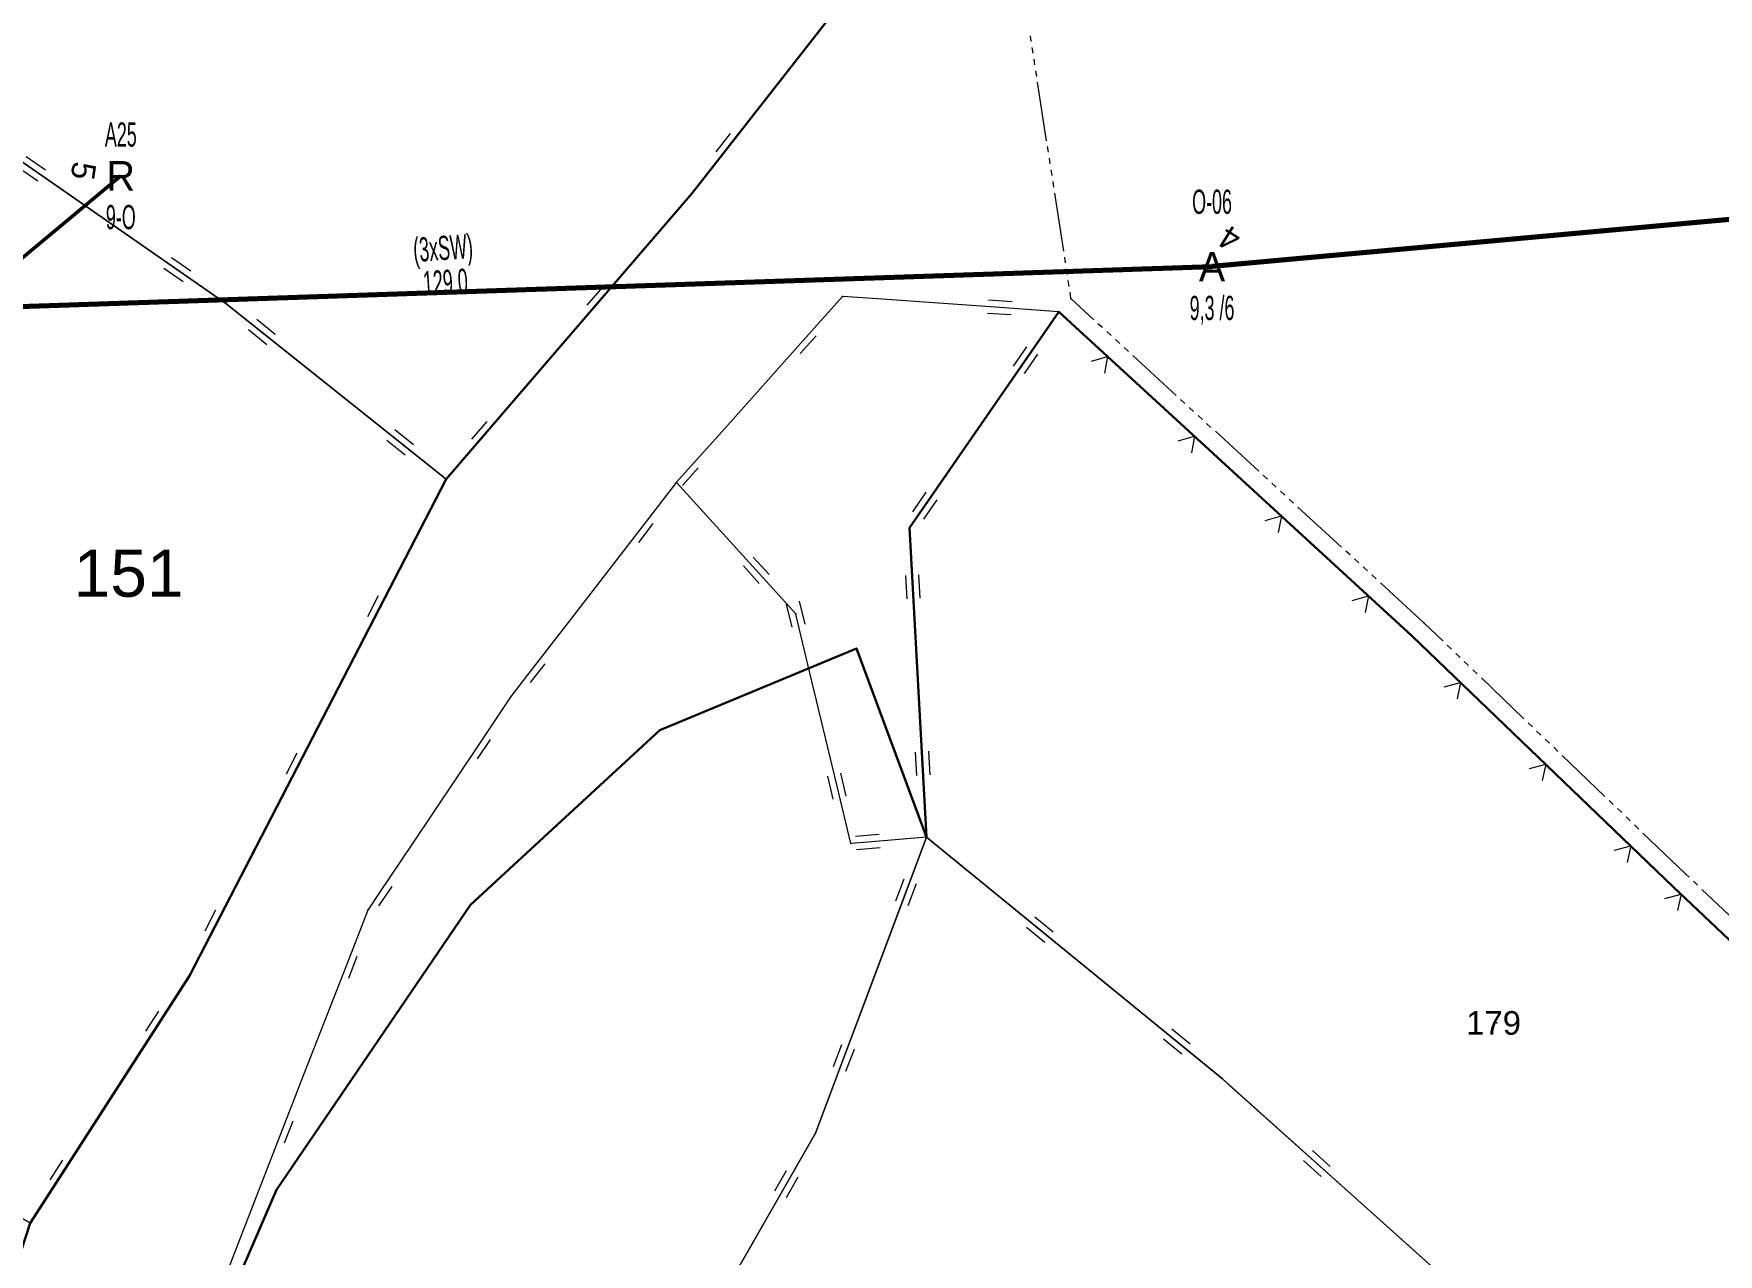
# Model space of a CAD drawing. Header units: millimetres. Extents: x 615240 to 617330, y 4151758 to 4153557.
# Drawn here: x 615952.1 to 616094.9, y 4152407.3 to 4152510.8 of the extents above; entities that cross this region are included whole.
import ezdxf
from ezdxf.enums import TextEntityAlignment as Align
from ezdxf.xclip import XClip

# ---------------------------------------------------------------- set-up
doc = ezdxf.new("R2010")
doc.units = ezdxf.units.MM
doc.header["$XCLIPFRAME"] = 2
for name, color, linetype, lineweight in [('01_UYGALAN_TARAMA', 26, 'Continuous', 20), ('02_ADA_ALN_YENI', 7, 'Continuous', 30), ('02_ADA_NO_YENI', 18, 'Continuous', 0), ('03_PARSEL_ALN_ESKI', 18, 'Continuous', 0), ('03_PARSEL_ALN_YENI', 171, 'Continuous', 0), ('03_PARSEL_NO_ESKI', 5, 'Continuous', 0), ('03_PARSEL_SNR_YENI', 5, 'Continuous', 0), ('06_DETAY_SNR_KROKI', 4, 'Continuous', 0), ('07_SNRTIP_GECERLI', 30, 'Continuous', 0), ('07_SNRTIP_SABIT', 18, 'Continuous', 0), ('DIREK_AG_MEVCUT', 3, 'Continuous', 25), ('DIREK_ENH_MEVCUT', 6, 'Continuous', 25), ('HAT_AG_HAVAI_MEVCUT', 82, 'Continuous', 50), ('HAT_ENH_HAVAI_MEVCUT', 6, 'Continuous', 70), ('NOKTA_DETAY_YENI', 171, 'Continuous', 0), ('NOKTA_PARSEL_ESKI', 6, 'Continuous', 0), ('NOKTA_PARSEL_YENI', 30, 'Continuous', 0)]:
    doc.layers.add(name, color=color, linetype=linetype, lineweight=lineweight)
doc.styles.add('Direk', font='B_CAD')
doc.styles.get("Standard").update_dxf_attribs({"font": 'Arial'})

# ---------------------------------------------------------------- blocks, each defined once
blk = doc.blocks.new('fggg')
at = {"layer": '01_UYGALAN_TARAMA', "color": 252}
for p, q in [((616036.61, 4152510.59, 0.95), (616036.68, 4152510.09, 0.95)), ((616036.76, 4152509.6, 0.95), (616036.84, 4152509.11, 0.95)), ((616036.91, 4152508.61, 0.95), (616036.99, 4152508.12, 0.95)), ((616037.06, 4152507.62, 0.95), (616037.14, 4152507.13, 0.95)), ((616037.22, 4152506.64, 0.95), (616037.98, 4152501.69, 0.95)), ((616038.06, 4152501.2, 0.95), (616038.13, 4152500.71, 0.95)), ((616038.21, 4152500.21, 0.95), (616038.29, 4152499.72, 0.95)), ((616038.36, 4152499.22, 0.95), (616038.44, 4152498.73, 0.95)), ((616038.52, 4152498.24, 0.95), (616038.59, 4152497.74, 0.95)), ((616038.67, 4152497.25, 0.95), (616039.43, 4152492.31, 0.95)), ((616039.51, 4152491.81, 0.95), (616039.58, 4152491.32, 0.95)), ((616039.66, 4152490.82, 0.95), (616039.74, 4152490.33, 0.95)), ((616039.81, 4152489.84, 0.95), (616039.89, 4152489.34, 0.95)), ((616039.97, 4152488.85, 0.95), (616040.04, 4152488.35, 0.95)), ((616042, 4152486.51, 0.95), (616040.05, 4152488.3, 0.95)), ((616042.73, 4152485.84, 0.95), (616042.36, 4152486.17, 0.95)), ((616043.47, 4152485.16, 0.95), (616043.1, 4152485.5, 0.95)), ((616044.21, 4152484.48, 0.95), (616043.84, 4152484.82, 0.95)), ((616044.94, 4152483.81, 0.95), (616044.57, 4152484.15, 0.95)), ((616049, 4152480.09, 0.95), (616045.31, 4152483.47, 0.95)), ((616049.73, 4152479.41, 0.95), (616049.36, 4152479.75, 0.95)), ((616050.47, 4152478.74, 0.95), (616050.1, 4152479.07, 0.95)), ((616051.21, 4152478.06, 0.95), (616050.84, 4152478.4, 0.95)), ((616051.94, 4152477.38, 0.95), (616051.57, 4152477.72, 0.95)), ((616055.99, 4152473.67, 0.95), (616052.31, 4152477.05, 0.95)), ((616056.73, 4152472.99, 0.95), (616056.36, 4152473.33, 0.95)), ((616057.47, 4152472.31, 0.95), (616057.1, 4152472.65, 0.95)), ((616058.2, 4152471.64, 0.95), (616057.84, 4152471.97, 0.95)), ((616058.94, 4152470.96, 0.95), (616058.57, 4152471.3, 0.95)), ((616062.99, 4152467.24, 0.95), (616059.31, 4152470.62, 0.95)), ((616063.73, 4152466.57, 0.95), (616063.36, 4152466.9, 0.95)), ((616064.47, 4152465.89, 0.95), (616064.1, 4152466.23, 0.95)), ((616065.2, 4152465.21, 0.95), (616064.83, 4152465.55, 0.95)), ((616065.94, 4152464.54, 0.95), (616065.57, 4152464.87, 0.95)), ((616069.99, 4152460.82, 0.95), (616066.31, 4152464.2, 0.95)), ((616071.61, 4152459.26, 0.95), (616069.99, 4152460.82, 0.95)), ((616072.33, 4152458.57, 0.95), (616071.97, 4152458.92, 0.95)), ((616073.05, 4152457.88, 0.95), (616072.69, 4152458.22, 0.95)), ((616073.77, 4152457.19, 0.95), (616073.41, 4152457.53, 0.95)), ((616074.5, 4152456.49, 0.95), (616074.13, 4152456.84, 0.95)), ((616078.46, 4152452.68, 0.95), (616074.86, 4152456.15, 0.95)), ((616079.18, 4152451.99, 0.95), (616078.82, 4152452.34, 0.95)), ((616079.91, 4152451.3, 0.95), (616079.54, 4152451.64, 0.95)), ((616080.63, 4152450.61, 0.95), (616080.27, 4152450.95, 0.95)), ((616081.35, 4152449.91, 0.95), (616080.99, 4152450.26, 0.95)), ((616085.32, 4152446.1, 0.95), (616081.71, 4152449.57, 0.95)), ((616086.04, 4152445.41, 0.95), (616085.68, 4152445.76, 0.95)), ((616086.76, 4152444.72, 0.95), (616086.4, 4152445.07, 0.95)), ((616087.48, 4152444.03, 0.95), (616087.12, 4152444.37, 0.95)), ((616088.2, 4152443.33, 0.95), (616087.84, 4152443.68, 0.95)), ((616092.17, 4152439.52, 0.95), (616088.56, 4152442.99, 0.95)), ((616092.46, 4152439.24, 0.95), (616092.17, 4152439.52, 0.95)), ((616093.19, 4152438.56, 0.95), (616092.83, 4152438.9, 0.95)), ((616097.18, 4152434.77, 0.95), (616093.55, 4152438.21, 0.95))]:
    blk.add_line(p, q, dxfattribs=at)
for p in [(616040.05, 4152488.3, 626.14), (616040.05, 4152488.3, 626.14), (616069.99, 4152460.82, 627.47), (616069.99, 4152460.82, 627.47), (616092.17, 4152439.52, 629.37), (616092.17, 4152439.52, 629.37)]:
    blk.add_point(p, dxfattribs=at)
at = {"layer": '02_ADA_ALN_YENI', "color": 252}
for points in [[(616019.28, 4152511.72, 0), (616007.97, 4152497.23, 0), (615987.11, 4152472.98, 0), (615965.34, 4152430.88, 0), (615951.85, 4152409.91, 0), (615945.53, 4152390.56, 0), (615933.82, 4152368.51, 0), (615922.89, 4152374.33, 0), (615890.53, 4152389.32, 0), (615881.65, 4152400.38, 0), (615879.56, 4152405.19, 0), (615879.59, 4152411.65, 0), (615890.88, 4152423.11, 0), (615894.74, 4152420.7, 0), (615909.83, 4152436.63, 0), (615909.83, 4152436.63, 0), (615913.16, 4152450.59, 0), (615926.42, 4152476.19, 0), (615944.46, 4152504.53, 0), (615952.33, 4152515.83, 0)], [(615965.41, 4152267.08, 0), (615973.02, 4152293.41, 0), (615977.18, 4152323.52, 0), (615975.19, 4152334.41, 0), (615975.19, 4152334.41, 0), (615970.83, 4152343.65, 0), (615964.66, 4152353.43, 0), (615953.66, 4152358.19, 0), (615956.92, 4152369.12, 0), (615963.27, 4152390.84, 0), (615972.73, 4152412.74, 0), (615989.16, 4152436.89, 0), (616005.21, 4152451.7, 0), (616021.89, 4152458.64, 0), (616027.83, 4152442.63, 0), (616026.38, 4152468.86, 0), (616039.04, 4152487.19, 0), (616068.96, 4152459.72, 0), (616091.13, 4152438.44, 0), (616109.93, 4152420.61, 0)]]:
    blk.add_polyline3d(points, dxfattribs=at)
at = {"layer": '03_PARSEL_ALN_ESKI', "color": 252}
blk.add_point((616076.18, 4152426.89), dxfattribs=at)
at = {"layer": '03_PARSEL_ALN_YENI', "color": 252}
for points in [[(616007.97, 4152497.23, 0), (615987.11, 4152472.98, 0), (615968.43, 4152487.88, 0), (615944.46, 4152504.53, 0), (615952.33, 4152515.83, 0), (615972.48, 4152536.44, 0), (615986.13, 4152551.91, 0), (616001.92, 4152572.14, 0), (616010.95, 4152592.22, 0), (616033, 4152614.39, 0), (616024.67, 4152597.94, 0), (616015.41, 4152566.77, 0), (616018.47, 4152538.56, 0), (616019.28, 4152511.72, 0), (616007.97, 4152497.23, 0)], [(615987.11, 4152472.98, 0), (615965.34, 4152430.88, 0), (615951.85, 4152409.91, 0), (615930.11, 4152422.61, 0), (615909.83, 4152436.63, 0), (615913.16, 4152450.59, 0), (615926.42, 4152476.19, 0), (615944.46, 4152504.53, 0), (615968.43, 4152487.88, 0), (615987.11, 4152472.98, 0)], [(616122.52, 4152395.13, 0), (616108.84, 4152372.89, 0), (616075.8, 4152401.62, 0), (616052.92, 4152422.14, 0), (616027.83, 4152442.63, 0), (616026.38, 4152468.86, 0), (616039.04, 4152487.19, 0), (616068.96, 4152459.72, 0), (616091.13, 4152438.44, 0), (616109.93, 4152420.61, 0), (616128.57, 4152402.57, 0), (616122.52, 4152395.13, 0)], [(615990.1, 4152380.22, 0), (615976.99, 4152391.24, 0), (615969.3, 4152376.59, 0), (615961.49, 4152362.09, 0), (615964.66, 4152353.43, 0), (615953.66, 4152358.19, 0), (615956.92, 4152369.12, 0), (615963.27, 4152390.84, 0), (615972.73, 4152412.74, 0), (615989.16, 4152436.89, 0), (616005.21, 4152451.7, 0), (616021.89, 4152458.64, 0), (616027.83, 4152442.63, 0), (616018.41, 4152417.55, 0), (616011.28, 4152405.05, 0), (616004.92, 4152391.44, 0), (615994.6, 4152377.78, 0), (615990.1, 4152380.22, 0)], [(616052.92, 4152422.14, 0), (616075.8, 4152401.62, 0), (616108.84, 4152372.89, 0), (616103.19, 4152363.7, 0), (616080.25, 4152350.48, 0), (616052, 4152374.65, 0), (616034.21, 4152387.82, 0), (616011.28, 4152405.05, 0), (616018.41, 4152417.55, 0), (616027.83, 4152442.63, 0), (616052.92, 4152422.14, 0)]]:
    blk.add_polyline3d(points, close=True, dxfattribs=at)
at = {"layer": '03_PARSEL_SNR_YENI', "color": 252}
for p, q in [((616039.04, 4152487.19, 0.95), (616036.2, 4152483.08, 0.95)), ((616039.5, 4152486.77, 0.95), (616039.04, 4152487.19, 0.95)), ((616043.18, 4152483.39, 0.95), (616039.5, 4152486.77, 0.95)), ((616036.3, 4152484.22, 0.95), (616035.17, 4152482.57, 0.95)), ((616036.2, 4152483.08, 0.95), (616030.52, 4152474.85, 0.95)), ((616037.23, 4152483.58, 0.95), (616036.09, 4152481.94, 0.95)), ((616041.8, 4152483, 0.95), (616043.18, 4152483.39, 0.95)), ((616043.18, 4152483.39, 0.95), (616042.91, 4152481.99, 0.95)), ((616046.86, 4152480.01, 0.95), (616043.18, 4152483.39, 0.95)), ((616050.55, 4152476.63, 0.95), (616046.86, 4152480.01, 0.95)), ((616049.17, 4152476.24, 0.95), (616050.55, 4152476.63, 0.95)), ((616050.55, 4152476.63, 0.95), (616050.28, 4152475.22, 0.95)), ((616054.23, 4152473.25, 0.95), (616050.55, 4152476.63, 0.95)), ((616030.52, 4152474.85, 0.95), (616027.68, 4152470.73, 0.95)), ((616057.91, 4152469.87, 0.95), (616054.23, 4152473.25, 0.95)), ((616027.78, 4152471.88, 0.95), (616026.65, 4152470.23, 0.95)), ((616028.71, 4152471.24, 0.95), (616027.57, 4152469.59, 0.95)), ((616027.68, 4152470.73, 0.95), (616026.38, 4152468.86, 0.95)), ((616056.54, 4152469.48, 0.95), (616057.91, 4152469.87, 0.95)), ((616057.91, 4152469.87, 0.95), (616057.64, 4152468.46, 0.95)), ((616061.6, 4152466.49, 0.95), (616057.91, 4152469.87, 0.95)), ((616026.38, 4152468.86, 0.95), (616026.66, 4152463.86, 0.95)), ((616065.28, 4152463.1, 0.95), (616061.6, 4152466.49, 0.95)), ((616026.04, 4152464.83, 0.95), (616026.15, 4152462.84, 0.95)), ((616027.16, 4152464.89, 0.95), (616027.27, 4152462.9, 0.95)), ((616026.66, 4152463.86, 0.95), (616027.21, 4152453.88, 0.95)), ((616063.9, 4152462.71, 0.95), (616065.28, 4152463.1, 0.95)), ((616065.28, 4152463.1, 0.95), (616065.01, 4152461.7, 0.95)), ((616068.96, 4152459.72, 0.95), (616065.28, 4152463.1, 0.95)), ((616069.49, 4152459.22, 0.95), (616068.96, 4152459.72, 0.95)), ((616073.1, 4152455.75, 0.95), (616069.49, 4152459.22, 0.95)), ((616071.71, 4152455.39, 0.95), (616073.1, 4152455.75, 0.95)), ((616073.1, 4152455.75, 0.95), (616072.8, 4152454.36, 0.95)), ((616076.71, 4152452.29, 0.95), (616073.1, 4152455.75, 0.95)), ((616027.21, 4152453.88, 0.95), (616027.48, 4152448.89, 0.95)), ((616080.31, 4152448.83, 0.95), (616076.71, 4152452.29, 0.95)), ((616026.87, 4152449.85, 0.95), (616026.98, 4152447.86, 0.95)), ((616027.99, 4152449.92, 0.95), (616028.1, 4152447.92, 0.95)), ((616027.48, 4152448.89, 0.95), (616027.83, 4152442.63, 0.95)), ((616078.93, 4152448.47, 0.95), (616080.31, 4152448.83, 0.95)), ((616080.31, 4152448.83, 0.95), (616080.01, 4152447.43, 0.95)), ((616083.92, 4152445.37, 0.95), (616080.31, 4152448.83, 0.95)), ((616087.53, 4152441.9, 0.95), (616083.92, 4152445.37, 0.95)), ((616027.83, 4152442.63, 0.95), (616026.07, 4152437.95, 0.95)), ((616029.68, 4152441.11, 0.95), (616027.83, 4152442.63, 0.95)), ((616086.14, 4152441.54, 0.95), (616087.53, 4152441.9, 0.95)), ((616087.53, 4152441.9, 0.95), (616087.22, 4152440.5, 0.95)), ((616091.13, 4152438.44, 0.95), (616087.53, 4152441.9, 0.95)), ((616037.43, 4152434.79, 0.95), (616029.68, 4152441.11, 0.95)), ((616025.9, 4152439.08, 0.95), (616025.19, 4152437.21, 0.95)), ((616026.95, 4152438.69, 0.95), (616026.25, 4152436.81, 0.95)), ((616091.79, 4152437.82, 0.95), (616091.13, 4152438.44, 0.95)), ((616026.07, 4152437.95, 0.95), (616022.56, 4152428.59, 0.95)), ((616090.41, 4152437.45, 0.95), (616091.79, 4152437.82, 0.95)), ((616091.79, 4152437.82, 0.95), (616091.49, 4152436.42, 0.95)), ((616095.42, 4152434.38, 0.95), (616091.79, 4152437.82, 0.95)), ((616038.56, 4152434.59, 0.95), (616037.01, 4152435.86, 0.95)), ((616037.85, 4152433.72, 0.95), (616036.3, 4152434.99, 0.95)), ((616041.3, 4152431.63, 0.95), (616037.43, 4152434.79, 0.95)), ((616049.04, 4152425.3, 0.95), (616041.3, 4152431.63, 0.95)), ((616022.56, 4152428.59, 0.95), (616020.8, 4152423.9, 0.95)), ((616050.17, 4152425.1, 0.95), (616048.63, 4152426.37, 0.95)), ((616020.62, 4152425.04, 0.95), (616019.92, 4152423.17, 0.95)), ((616021.68, 4152424.64, 0.95), (616020.97, 4152422.77, 0.95)), ((616049.46, 4152424.23, 0.95), (616047.91, 4152425.5, 0.95)), ((616052.92, 4152422.14, 0.95), (616049.04, 4152425.3, 0.95)), ((616020.8, 4152423.9, 0.95), (616018.41, 4152417.55, 0.95)), ((616053.46, 4152421.65, 0.95), (616052.92, 4152422.14, 0.95)), ((616060.91, 4152414.97, 0.95), (616053.46, 4152421.65, 0.95)), ((616018.41, 4152417.55, 0.95), (616015.94, 4152413.21, 0.95)), ((616062.03, 4152414.72, 0.95), (616060.54, 4152416.06, 0.95)), ((616015.94, 4152414.36, 0.95), (616014.95, 4152412.62, 0.95)), ((616061.28, 4152413.88, 0.95), (616059.79, 4152415.22, 0.95)), ((616064.63, 4152411.63, 0.95), (616060.91, 4152414.97, 0.95)), ((616015.94, 4152413.21, 0.95), (616011.28, 4152405.05, 0.95)), ((616016.92, 4152413.8, 0.95), (616015.93, 4152412.06, 0.95)), ((616072.07, 4152404.96, 0.95), (616064.63, 4152411.63, 0.95))]:
    blk.add_line(p, q, dxfattribs=at)
for p in [(616039.04, 4152487.19, 626.14), (616039.04, 4152487.19, 626.14), (616026.38, 4152468.86, 626.21), (616026.38, 4152468.86, 626.21), (616068.96, 4152459.72, 627.47), (616068.96, 4152459.72, 627.47), (616027.83, 4152442.63, 626.68), (616027.83, 4152442.63, 626.68), (616027.83, 4152442.63, 626.68), (616091.13, 4152438.44, 629.37), (616091.13, 4152438.44, 629.37), (616052.92, 4152422.14, 628.32), (616052.92, 4152422.14, 628.32), (616018.41, 4152417.55, 626.53), (616018.41, 4152417.55, 626.53)]:
    blk.add_point(p, dxfattribs=at)
at = {"layer": '06_DETAY_SNR_KROKI', "color": 252}
for p, q in [((616017.2, 4152509.06, 0.95), (616019.28, 4152511.72, 0.95)), ((616011.05, 4152501.17, 0.95), (616017.2, 4152509.06, 0.95)), ((616009.99, 4152500.73, 0.95), (616011.22, 4152502.31, 0.95)), ((615953.15, 4152499.19, 0.95), (615951.5, 4152500.33, 0.95)), ((616007.97, 4152497.23, 0.95), (616011.05, 4152501.17, 0.95)), ((615952.51, 4152498.26, 0.95), (615950.86, 4152499.4, 0.95)), ((615956.11, 4152496.44, 0.95), (615952, 4152499.29, 0.95)), ((616006.67, 4152495.72, 0.95), (616007.97, 4152497.23, 0.95)), ((615964.32, 4152490.74, 0.95), (615956.11, 4152496.44, 0.95)), ((616000.15, 4152488.14, 0.95), (616006.67, 4152495.72, 0.95)), ((615965.47, 4152490.63, 0.95), (615963.82, 4152491.77, 0.95)), ((615964.82, 4152489.71, 0.95), (615963.18, 4152490.85, 0.95)), ((615968.43, 4152487.88, 0.95), (615964.32, 4152490.74, 0.95)), ((615999.07, 4152487.75, 0.95), (616000.38, 4152489.26, 0.95)), ((616020.71, 4152488.48, 0.95), (616017.38, 4152484.76, 0.95)), ((616024.07, 4152488.25, 0.95), (616020.71, 4152488.48, 0.95)), ((615971.48, 4152485.45, 0.95), (615968.43, 4152487.88, 0.95)), ((615996.89, 4152484.35, 0.95), (616000.15, 4152488.14, 0.95)), ((616034.05, 4152487.54, 0.95), (616024.07, 4152488.25, 0.95)), ((616035.01, 4152486.91, 0.95), (616033.01, 4152487.05, 0.95)), ((616035.09, 4152488.04, 0.95), (616033.09, 4152488.18, 0.95)), ((616039.04, 4152487.19, 0.95), (616034.05, 4152487.54, 0.95)), ((615971.91, 4152484.39, 0.95), (615970.34, 4152485.64, 0.95)), ((615972.61, 4152485.27, 0.95), (615971.05, 4152486.52, 0.95)), ((615975.38, 4152482.34, 0.95), (615971.48, 4152485.45, 0.95)), ((615990.37, 4152476.77, 0.95), (615996.89, 4152484.35, 0.95)), ((616017.38, 4152484.76, 0.95), (616010.72, 4152477.3, 0.95)), ((616018.47, 4152485.13, 0.95), (616017.13, 4152483.64, 0.95)), ((615983.2, 4152476.1, 0.95), (615975.38, 4152482.34, 0.95)), ((615984.33, 4152475.91, 0.95), (615982.77, 4152477.16, 0.95)), ((615989.29, 4152476.38, 0.95), (615990.59, 4152477.89, 0.95)), ((616010.72, 4152477.3, 0.95), (616007.38, 4152473.57, 0.95)), ((615983.63, 4152475.03, 0.95), (615982.07, 4152476.28, 0.95)), ((615987.11, 4152472.98, 0.95), (615983.2, 4152476.1, 0.95)), ((615987.11, 4152472.98, 0.95), (615990.37, 4152476.77, 0.95)), ((615986.01, 4152470.85, 0.95), (615987.11, 4152472.98, 0.95)), ((616006.63, 4152472.73, 0.95), (616003.57, 4152468.77, 0.95)), ((616007.38, 4152473.57, 0.95), (616006.63, 4152472.73, 0.95)), ((616006.67, 4152472.68, 0.95), (616006.63, 4152472.73, 0.95)), ((616013.39, 4152465.27, 0.95), (616006.67, 4152472.68, 0.95)), ((616008.47, 4152473.94, 0.95), (616007.14, 4152472.45, 0.95)), ((615981.41, 4152461.97, 0.95), (615986.01, 4152470.85, 0.95)), ((616003.57, 4152468.77, 0.95), (615997.46, 4152460.85, 0.95)), ((616004.63, 4152469.22, 0.95), (616003.41, 4152467.63, 0.95)), ((616013.65, 4152464.15, 0.95), (616012.3, 4152465.63, 0.95)), ((616014.48, 4152464.9, 0.95), (616013.14, 4152466.39, 0.95)), ((616016.75, 4152461.56, 0.95), (616013.39, 4152465.27, 0.95)), ((615980.46, 4152461.34, 0.95), (615981.37, 4152463.12, 0.95)), ((616017.53, 4152460.7, 0.95), (616017.07, 4152462.65, 0.95)), ((615979.12, 4152457.53, 0.95), (615981.41, 4152461.97, 0.95)), ((616016.44, 4152460.44, 0.95), (616015.97, 4152462.39, 0.95)), ((616016.75, 4152461.54, 0.95), (616016.75, 4152461.56, 0.95)), ((616017.91, 4152456.68, 0.95), (616016.75, 4152461.54, 0.95)), ((615997.46, 4152460.85, 0.95), (615994.4, 4152456.9, 0.95)), ((615974.52, 4152448.65, 0.95), (615979.12, 4152457.53, 0.95)), ((615995.46, 4152457.34, 0.95), (615994.24, 4152455.76, 0.95)), ((615994.4, 4152456.9, 0.95), (615992.6, 4152454.56, 0.95)), ((616020.24, 4152446.95, 0.95), (616017.91, 4152456.68, 0.95)), ((615992.6, 4152454.56, 0.95), (615989.82, 4152450.41, 0.95)), ((615989.82, 4152450.41, 0.95), (615984.25, 4152442.11, 0.95)), ((615990.84, 4152450.93, 0.95), (615989.73, 4152449.27, 0.95)), ((615972.23, 4152444.2, 0.95), (615974.52, 4152448.65, 0.95)), ((615973.57, 4152448.02, 0.95), (615974.48, 4152449.79, 0.95)), ((616019.92, 4152445.85, 0.95), (616019.46, 4152447.8, 0.95)), ((616021.4, 4152442.09, 0.95), (616020.24, 4152446.95, 0.95)), ((616021.02, 4152446.11, 0.95), (616020.55, 4152448.06, 0.95)), ((615967.63, 4152435.32, 0.95), (615972.23, 4152444.2, 0.95)), ((616023.8, 4152442.86, 0.95), (616021.8, 4152442.69, 0.95)), ((615984.25, 4152442.11, 0.95), (615981.46, 4152437.95, 0.95)), ((616022.85, 4152442.21, 0.95), (616021.4, 4152442.09, 0.95)), ((616023.89, 4152441.73, 0.95), (616021.9, 4152441.57, 0.95)), ((616027.83, 4152442.63, 0.95), (616022.85, 4152442.21, 0.95)), ((615982.49, 4152438.47, 0.95), (615981.37, 4152436.81, 0.95)), ((615981.46, 4152437.95, 0.95), (615980.47, 4152436.46, 0.95)), ((615966.67, 4152434.69, 0.95), (615967.59, 4152436.47, 0.95)), ((615980.47, 4152436.46, 0.95), (615978.66, 4152431.8, 0.95)), ((615965.34, 4152430.88, 0.95), (615967.63, 4152435.32, 0.95)), ((615978.66, 4152431.8, 0.95), (615975.03, 4152422.48, 0.95)), ((615979.54, 4152432.53, 0.95), (615978.82, 4152430.67, 0.95)), ((615962.67, 4152426.73, 0.95), (615965.34, 4152430.88, 0.95)), ((615961.65, 4152426.19, 0.95), (615962.74, 4152427.88, 0.95)), ((615959.96, 4152422.53, 0.95), (615962.67, 4152426.73, 0.95)), ((615954.55, 4152414.12, 0.95), (615959.96, 4152422.53, 0.95)), ((615975.03, 4152422.48, 0.95), (615973.22, 4152417.82, 0.95)), ((615974.11, 4152418.55, 0.95), (615973.38, 4152416.69, 0.95)), ((615973.22, 4152417.82, 0.95), (615969.6, 4152408.5, 0.95)), ((615951.85, 4152409.91, 0.95), (615954.55, 4152414.12, 0.95)), ((615953.54, 4152413.58, 0.95), (615954.62, 4152415.26, 0.95)), ((615969.6, 4152408.5, 0.95), (615967.79, 4152403.84, 0.95))]:
    blk.add_line(p, q, dxfattribs=at)
for p in [(616007.97, 4152497.23, 620.43), (616007.97, 4152497.23, 620.43), (616020.71, 4152488.48, 618.18), (616020.71, 4152488.48, 618.18), (615968.43, 4152487.88, 619.19), (615968.43, 4152487.88, 619.19), (616039.04, 4152487.19, 626.14), (615987.11, 4152472.98, 618.45), (615987.11, 4152472.98, 618.45), (615987.11, 4152472.98, 618.45), (616006.63, 4152472.73, 618.16), (616006.63, 4152472.73, 618.16), (616006.63, 4152472.73, 618.16), (616016.75, 4152461.56, 618.98), (616016.75, 4152461.56, 618.98), (615992.6, 4152454.56, 617.78), (615992.6, 4152454.56, 617.78), (616021.4, 4152442.09, 624.92), (616021.4, 4152442.09, 624.92), (616027.83, 4152442.63, 626.68), (615980.47, 4152436.46, 617.48), (615980.47, 4152436.46, 617.48), (615965.34, 4152430.88, 617.7), (615965.34, 4152430.88, 617.7)]:
    blk.add_point(p, dxfattribs=at)
at = {"layer": '07_SNRTIP_GECERLI', "color": 252}
for points in [[(615953.66, 4152358.19, 0), (615956.92, 4152369.12, 0), (615963.27, 4152390.84, 0), (615972.73, 4152412.74, 0), (615989.16, 4152436.89, 0), (616005.21, 4152451.7, 0), (616021.89, 4152458.64, 0)], [(616021.89, 4152458.64, 0), (616027.83, 4152442.63, 0)]]:
    blk.add_polyline3d(points, dxfattribs=at)
at = {"layer": '07_SNRTIP_SABIT', "color": 252}
for points in [[(616019.28, 4152511.72, 618.54), (616007.97, 4152497.23, 620.43), (615987.11, 4152472.98, 618.45)], [(615944.46, 4152504.53, 0), (615968.43, 4152487.88, 619.19), (615987.11, 4152472.98, 618.45)], [(616039.04, 4152487.19, 626.14), (616026.38, 4152468.86, 626.21), (616027.83, 4152442.63, 626.68)], [(616128.57, 4152402.57, 633.93), (616109.93, 4152420.61, 631.9), (616091.13, 4152438.44, 629.37), (616068.96, 4152459.72, 627.47), (616039.04, 4152487.19, 626.14)], [(615987.11, 4152472.98, 618.45), (615965.34, 4152430.88, 617.7), (615951.85, 4152409.91, 618.43)], [(616027.83, 4152442.63, 626.68), (616018.41, 4152417.55, 626.53), (616011.28, 4152405.05, 627.47)], [(616027.83, 4152442.63, 626.68), (616052.92, 4152422.14, 628.32), (616075.8, 4152401.62, 631.04), (616108.84, 4152372.89, 635.96)]]:
    blk.add_polyline3d(points, dxfattribs=at)
at = {"layer": 'NOKTA_DETAY_YENI', "color": 252}
for p in [(616020.71, 4152488.48, 618.18), (616006.63, 4152472.73, 618.16), (616016.75, 4152461.56, 618.98), (615992.6, 4152454.56, 617.78), (616021.4, 4152442.09, 624.92), (615980.47, 4152436.46, 617.48)]:
    blk.add_point(p, dxfattribs=at)
at = {"layer": 'NOKTA_PARSEL_ESKI', "color": 252}
for p in [(616021.89, 4152458.64), (616005.21, 4152451.7), (615989.16, 4152436.89), (615972.73, 4152412.74)]:
    blk.add_point(p, dxfattribs=at)
at = {"layer": 'NOKTA_PARSEL_YENI', "color": 252}
for p in [(616007.97, 4152497.23, 620.43), (615968.43, 4152487.88, 619.19), (616039.04, 4152487.19, 626.14), (615987.11, 4152472.98, 618.45), (616026.38, 4152468.86, 626.21), (616068.96, 4152459.72, 627.47), (616027.83, 4152442.63, 626.68), (616091.13, 4152438.44, 629.37), (615965.34, 4152430.88, 617.7), (616052.92, 4152422.14, 628.32), (616018.41, 4152417.55, 626.53)]:
    blk.add_point(p, dxfattribs=at)
at = {"layer": '02_ADA_NO_YENI', "color": 252}
blk.add_text('151', height=4, dxfattribs=at).set_placement((615955.53, 4152463.02))
at = {"layer": '03_PARSEL_NO_ESKI', "color": 252}
blk.add_text('179', height=2, dxfattribs=at).set_placement((616073.56, 4152425.89))

msp = doc.modelspace()

# ---------------------------------------------------------------- linework, layer by layer
at = {"layer": 'HAT_AG_HAVAI_MEVCUT'}
msp.add_line((615908.31, 4152456.1), (615959.53, 4152498.71), dxfattribs=at)
at = {"layer": 'HAT_ENH_HAVAI_MEVCUT'}
for p in [(616184.85, 4152503.14), (615923.22, 4152486.69)]:
    msp.add_line(p, (616052.03, 4152491.01), dxfattribs=at)

# ---------------------------------------------------------------- block references
ref = msp.add_blockref('fggg', (0, 0))
XClip(ref).set_block_clipping_path([(615240.4021353753, 4153557.293983656), (616576.5432835864, 4153557.293983656), (616576.5432835864, 4152657.5), (617142.5, 4152657.5), (617142.5, 4151777.5), (615240.4021353753, 4151757.5), (615240.4021353753, 4152657.5)])

# ---------------------------------------------------------------- texts
at = {"layer": 'DIREK_AG_MEVCUT', "width": 0.53}
for s, p in [('A25', (615959.53, 4152502.21)), ('9-O', (615959.53, 4152495.21))]:
    msp.add_text(s, height=2.05, dxfattribs=at).set_placement(p, align=Align.MIDDLE_CENTER)
at = {"layer": 'DIREK_AG_MEVCUT', "color": 32, "style": 'Direk'}
msp.add_text('5', height=2, rotation=621.7181, dxfattribs=at).set_placement((615956.37, 4152499.13), align=Align.MIDDLE_CENTER)
at = {"layer": 'DIREK_AG_MEVCUT', "style": 'Direk'}
msp.add_text('R', height=2.5, dxfattribs=at).set_placement((615959.53, 4152498.71), align=Align.MIDDLE_CENTER)
at = {"layer": 'DIREK_ENH_MEVCUT', "linetype": 'ByBlock', "width": 0.53}
for s, p in [('O-06', (616052.03, 4152496.51)), ('9,3 /6', (616052.03, 4152487.51))]:
    msp.add_text(s, height=2.05, dxfattribs=at).set_placement(p, align=Align.MIDDLE_CENTER)
at = {"layer": 'DIREK_ENH_MEVCUT', "color": 32, "linetype": 'ByBlock', "style": 'Direk'}
msp.add_text('4', height=2, rotation=147.9977, dxfattribs=at).set_placement((616053.52, 4152493.39), align=Align.MIDDLE_CENTER)
at = {"layer": 'DIREK_ENH_MEVCUT', "linetype": 'ByBlock', "style": 'Direk'}
msp.add_text('A', height=2.5, dxfattribs=at).set_placement((616052.03, 4152491.01), align=Align.MIDDLE_CENTER)
at = {"layer": 'HAT_ENH_HAVAI_MEVCUT', "lineweight": 30, "width": 0.53}
msp.add_text('(3xSW)', height=2.05, rotation=364.0044, dxfattribs=at).set_placement((615986.91, 4152491.57, 307961.61), align=Align.CENTER)
msp.add_text('129.0', height=2.05, rotation=364.0044, dxfattribs=at).set_placement((615986.97, 4152490.73, 307961.61), align=Align.TOP_CENTER)

doc.saveas('drawing.dxf')
